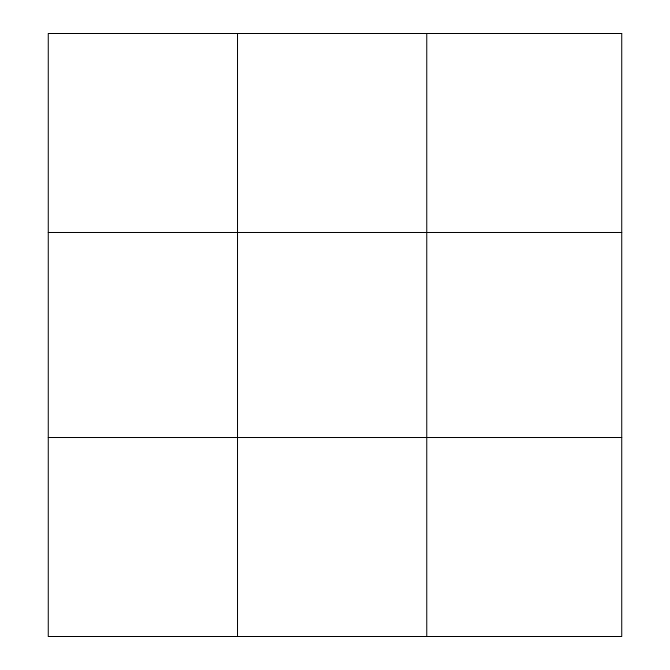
<?xml version="1.0" encoding="UTF-8"?>
<svg xmlns="http://www.w3.org/2000/svg" width="670" height="670" viewBox="0 0 670 670"><rect width="100%" height="100%" fill="white"/><g stroke="black" fill="none" stroke-linecap="round" stroke-linejoin="round"><path stroke-width="1" d="M237.515 33.5L237.515 636.5M426.757 33.5L426.757 636.5M48.265 232.49L621.735 232.49M48.265 437.51L621.735 437.51M621.735 33.5L621.735 636.5L48.265 636.5L48.265 33.5L621.735 33.5"/></g></svg>
